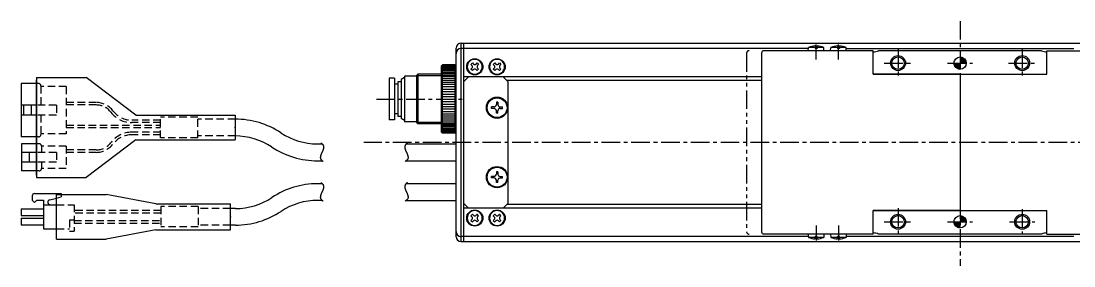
# Model space of a CAD drawing. Extents: x -649 to 108, y -48 to 438.
# Drawn here: x -649.2 to -225.1, y 339.2 to 438 of the extents above; entities that cross this region are included whole.
import ezdxf

# ---------------------------------------------------------------- set-up
doc = ezdxf.new("R2010")
doc.units = 0
for name, pattern in [('CENTER', [12, 7.5, -1.5, 1.5, -1.5]), ('CONTINOUS', [0]), ('DASHED', [4.5, 3, -1.5]), ('PHANTOM', [15, 7.5, -1.5, 1.5, -1.5, 1.5, -1.5])]:
    doc.linetypes.add(name, pattern=pattern)
doc.layers.get('0').update_dxf_attribs({"linetype": 'CONTINUOUS'})
doc.layers.add('CENTER', color=1, linetype='CENTER')

# ---------------------------------------------------------------- blocks, each defined once
blk = doc.blocks.new('*X6')
at = {"color": 0}
for p, q in [((-273.45, 356.89), (-273.32, 357.02)), ((-273.43, 356.69), (-273.1, 357.02)), ((-273.4, 356.5), (-272.87, 357.02)), ((-273.36, 356.32), (-272.65, 357.02)), ((-273.3, 356.15), (-272.43, 357.02)), ((-273.23, 355.99), (-272.2, 357.02)), ((-273.16, 355.84), (-271.98, 357.02)), ((-273.08, 355.7), (-271.76, 357.02)), ((-272.99, 355.57), (-271.53, 357.02)), ((-272.89, 355.44), (-271.31, 357.02)), ((-272.79, 355.32), (-271.09, 357.02)), ((-272.68, 355.21), (-270.96, 356.93)), ((-272.56, 355.1), (-270.96, 356.71)), ((-272.43, 355.01), (-270.96, 356.48)), ((-272.3, 354.92), (-270.96, 356.26)), ((-270.96, 359.39), (-270.83, 359.52)), ((-270.96, 359.17), (-270.62, 359.5)), ((-270.96, 358.94), (-270.43, 359.47)), ((-270.96, 358.72), (-270.25, 359.42)), ((-270.96, 358.49), (-270.08, 359.37)), ((-270.96, 358.27), (-269.93, 359.3)), ((-270.96, 358.05), (-269.78, 359.23)), ((-270.96, 357.82), (-269.63, 359.15)), ((-270.96, 357.6), (-269.5, 359.06)), ((-270.96, 357.38), (-269.37, 358.96)), ((-270.96, 357.15), (-269.25, 358.86)), ((-270.86, 357.02), (-269.14, 358.74)), ((-270.64, 357.02), (-269.04, 358.63)), ((-270.41, 357.02), (-268.94, 358.5)), ((-270.19, 357.02), (-268.85, 358.37)), ((-269.97, 357.02), (-268.77, 358.23)), ((-269.74, 357.02), (-268.69, 358.08)), ((-269.52, 357.02), (-268.62, 357.92)), ((-269.3, 357.02), (-268.57, 357.75)), ((-269.07, 357.02), (-268.52, 357.58)), ((-268.85, 357.02), (-268.48, 357.39)), ((-268.63, 357.02), (-268.46, 357.19)), ((-272.16, 354.83), (-270.96, 356.03)), ((-272.01, 354.76), (-270.96, 355.81)), ((-271.85, 354.69), (-270.96, 355.59)), ((-271.69, 354.63), (-270.96, 355.36)), ((-271.51, 354.59), (-270.96, 355.14)), ((-271.32, 354.55), (-270.96, 354.92)), ((-271.12, 354.53), (-270.96, 354.69))]:
    blk.add_line(p, q, dxfattribs=at)
blk = doc.blocks.new('*X7')
at = {"color": 0}
for p, q in [((-273.45, 420.85), (-273.27, 421.02)), ((-273.43, 420.65), (-273.05, 421.02)), ((-273.39, 420.46), (-272.83, 421.02)), ((-273.34, 420.28), (-272.6, 421.02)), ((-273.29, 420.12), (-272.38, 421.02)), ((-273.22, 419.96), (-272.16, 421.02)), ((-273.14, 419.81), (-271.93, 421.02)), ((-273.06, 419.67), (-271.71, 421.02)), ((-272.97, 419.54), (-271.48, 421.02)), ((-272.87, 419.41), (-271.26, 421.02)), ((-272.76, 419.3), (-271.04, 421.02)), ((-272.65, 419.19), (-270.96, 420.88)), ((-272.53, 419.08), (-270.96, 420.66)), ((-272.4, 418.99), (-270.96, 420.43)), ((-272.27, 418.9), (-270.96, 420.21)), ((-272.13, 418.82), (-270.96, 419.99)), ((-270.96, 423.34), (-270.78, 423.52)), ((-270.96, 423.12), (-270.58, 423.5)), ((-270.96, 422.89), (-270.39, 423.46)), ((-270.96, 422.67), (-270.22, 423.41)), ((-270.96, 422.45), (-270.05, 423.35)), ((-270.96, 422.22), (-269.89, 423.29)), ((-270.96, 422), (-269.75, 423.21)), ((-270.96, 421.78), (-269.61, 423.13)), ((-270.96, 421.55), (-269.47, 423.04)), ((-270.96, 421.33), (-269.35, 422.94)), ((-270.96, 421.1), (-269.23, 422.83)), ((-270.81, 421.02), (-269.12, 422.72)), ((-270.59, 421.02), (-269.02, 422.6)), ((-270.37, 421.02), (-268.92, 422.47)), ((-270.14, 421.02), (-268.83, 422.34)), ((-269.92, 421.02), (-268.75, 422.2)), ((-269.7, 421.02), (-268.67, 422.04)), ((-269.47, 421.02), (-268.61, 421.89)), ((-269.25, 421.02), (-268.56, 421.72)), ((-269.02, 421.02), (-268.51, 421.54)), ((-268.8, 421.02), (-268.48, 421.35)), ((-268.58, 421.02), (-268.46, 421.14)), ((-271.98, 418.74), (-270.96, 419.76)), ((-271.82, 418.68), (-270.96, 419.54)), ((-271.65, 418.62), (-270.96, 419.32)), ((-271.47, 418.58), (-270.96, 419.09)), ((-271.28, 418.55), (-270.96, 418.87)), ((-271.07, 418.53), (-270.96, 418.64))]:
    blk.add_line(p, q, dxfattribs=at)

msp = doc.modelspace()

# ---------------------------------------------------------------- linework, layer by layer
at = {"color": 7, "linetype": 'CONTINOUS'}
for p, q in [((-471.96, 429.02), (94.04, 429.02)), ((-471.96, 349.02), (-471.96, 429.02)), ((-470.96, 429.02), (-470.96, 349.02)), ((-473.96, 351.02), (-473.96, 427.02)), ((-470.96, 426.95), (-471.96, 426.95)), ((-332.11, 426.95), (-470.96, 426.95)), ((-350.96, 425.02), (-350.96, 353.02)), ((-305.96, 426.02), (-349.96, 426.02)), ((-332.11, 426.02), (-331.99, 427.32)), ((-329.36, 427.32), (-331.99, 427.32)), ((-329.36, 427.91), (-329.36, 426.92)), ((-328.56, 426.92), (-329.36, 426.92)), ((-328.56, 427.91), (-328.56, 426.92)), ((-325.92, 427.32), (-328.56, 427.32)), ((-325.81, 426.02), (-325.92, 427.32)), ((-323.11, 426.02), (-322.99, 427.32)), ((-320.36, 427.32), (-322.99, 427.32)), ((-320.36, 427.91), (-320.36, 426.92)), ((-319.56, 426.92), (-320.36, 426.92)), ((-319.56, 427.91), (-319.56, 426.92)), ((-316.92, 427.32), (-319.56, 427.32)), ((-316.81, 426.02), (-316.92, 427.32)), ((-316.81, 426.95), (-225.11, 426.95)), ((-305.96, 416.52), (-305.96, 426.02)), ((-238.14, 426.02), (-303.78, 426.02)), ((-235.96, 426.02), (-191.96, 426.02)), ((-235.96, 416.52), (-235.96, 426.02)), ((-479.96, 419.77), (-479.46, 420.27)), ((-474.46, 420.27), (-479.46, 420.27)), ((-479.46, 392.77), (-479.46, 420.27)), ((-479.46, 420.02), (-474.46, 420.02)), ((-473.96, 419.77), (-474.46, 420.27)), ((-474.46, 420.27), (-474.46, 392.77)), ((-468, 420.46), (-467.39, 421.06)), ((-467.58, 420.05), (-468, 420.46)), ((-467.39, 421.06), (-466.98, 420.65)), ((-465.93, 420.65), (-465.52, 421.06)), ((-465.52, 421.06), (-464.92, 420.46)), ((-464.92, 420.46), (-465.33, 420.05)), ((-459, 420.46), (-458.39, 421.06)), ((-458.58, 420.05), (-459, 420.46)), ((-458.39, 421.06), (-457.98, 420.65)), ((-456.93, 420.65), (-456.52, 421.06)), ((-456.52, 421.06), (-455.92, 420.46)), ((-455.92, 420.46), (-456.33, 420.05)), ((-494.76, 415.77), (-494.76, 397.27)), ((-489.96, 415.77), (-494.76, 415.77)), ((-489.46, 416.52), (-489.96, 416.02)), ((-489.96, 416.02), (-489.96, 397.02)), ((-479.96, 415.92), (-489.96, 415.92)), ((-489.46, 416.52), (-489.46, 396.52)), ((-479.96, 416.52), (-489.46, 416.52)), ((-479.96, 419.77), (-479.96, 393.27)), ((-479.46, 419.72), (-474.46, 419.72)), ((-479.46, 419.32), (-474.46, 419.32)), ((-479.46, 418.92), (-474.46, 418.92)), ((-479.46, 418.52), (-474.46, 418.52)), ((-479.46, 418.12), (-474.46, 418.12)), ((-479.46, 417.52), (-474.46, 417.52)), ((-479.46, 416.92), (-474.46, 416.92)), ((-479.46, 416.32), (-474.46, 416.32)), ((-479.46, 415.72), (-474.46, 415.72)), ((-473.96, 393.27), (-473.96, 419.77)), ((-468, 418.59), (-467.58, 419)), ((-467.39, 417.99), (-468, 418.59)), ((-466.98, 418.4), (-467.39, 417.99)), ((-465.52, 417.99), (-465.93, 418.4)), ((-464.92, 418.59), (-465.52, 417.99)), ((-465.33, 419), (-464.92, 418.59)), ((-459, 418.59), (-458.58, 419)), ((-458.39, 417.99), (-459, 418.59)), ((-457.98, 418.4), (-458.39, 417.99)), ((-456.52, 417.99), (-456.93, 418.4)), ((-455.92, 418.59), (-456.52, 417.99)), ((-456.33, 419), (-455.92, 418.59)), ((-305.96, 416.52), (-235.96, 416.52)), ((-270.96, 416.52), (-305.96, 416.52)), ((-270.96, 416.52), (-270.96, 361.52)), ((-270.96, 416.52), (-235.96, 416.52)), ((-642.99, 412.77), (-649.19, 412.77)), ((-649.19, 412.77), (-649.19, 391.27)), ((-498.76, 414.92), (-500.96, 414.92)), ((-500.96, 414.92), (-500.96, 398.12)), ((-498.76, 414.92), (-498.76, 398.12)), ((-497.53, 412.52), (-498.76, 412.52)), ((-496.16, 413.52), (-497.47, 413.52)), ((-497.46, 413.52), (-497.46, 399.52)), ((-494.76, 415.17), (-496.16, 414.36)), ((-496.16, 414.35), (-496.16, 398.69)), ((-479.46, 414.92), (-474.46, 414.92)), ((-479.46, 414.12), (-474.46, 414.12)), ((-479.46, 413.32), (-474.46, 413.32)), ((-479.46, 412.52), (-474.46, 412.52)), ((-479.46, 411.52), (-474.46, 411.52)), ((-470.96, 413.52), (-468.96, 415.52)), ((-350.96, 415.52), (-470.96, 415.52)), ((-454.96, 415.52), (-468.96, 415.52)), ((-452.96, 413.52), (-454.96, 415.52)), ((-350.96, 414.02), (-453.46, 414.02)), ((-452.96, 364.52), (-452.96, 413.52)), ((-479.46, 410.52), (-474.46, 410.52)), ((-479.46, 409.52), (-474.46, 409.52)), ((-479.46, 408.52), (-474.46, 408.52)), ((-479.46, 407.52), (-474.46, 407.52)), ((-642.99, 404.02), (-649.19, 404.02)), ((-648.19, 404.02), (-648.19, 400.02)), ((-645.19, 404.02), (-645.19, 400.02)), ((-479.46, 406.52), (-474.46, 406.52)), ((-479.46, 405.52), (-474.46, 405.52)), ((-479.46, 404.52), (-474.46, 404.52)), ((-479.46, 403.52), (-474.46, 403.52)), ((-458.71, 403.34), (-459.66, 403.34)), ((-459.66, 402.71), (-459.66, 403.34)), ((-457.77, 405.22), (-457.77, 404.28)), ((-457.14, 405.22), (-457.77, 405.22)), ((-457.14, 405.22), (-457.14, 404.28)), ((-456.2, 403.34), (-455.26, 403.34)), ((-455.26, 402.71), (-455.26, 403.34)), ((-642.99, 400.02), (-649.19, 400.02)), ((-497.53, 400.52), (-498.76, 400.52)), ((-496.16, 399.52), (-497.47, 399.52)), ((-494.76, 397.88), (-496.16, 398.69)), ((-479.46, 402.52), (-474.46, 402.52)), ((-479.46, 401.52), (-474.46, 401.52)), ((-479.46, 400.52), (-474.46, 400.52)), ((-479.46, 399.72), (-474.46, 399.72)), ((-479.46, 398.92), (-474.46, 398.92)), ((-458.71, 402.71), (-459.66, 402.71)), ((-457.77, 400.82), (-457.77, 401.77)), ((-457.14, 400.82), (-457.77, 400.82)), ((-457.14, 400.82), (-457.14, 401.77)), ((-456.2, 402.71), (-455.26, 402.71)), ((-498.76, 398.12), (-500.96, 398.12)), ((-489.96, 397.27), (-494.76, 397.27)), ((-479.96, 397.12), (-489.96, 397.12)), ((-489.46, 396.52), (-489.96, 397.02)), ((-479.96, 396.52), (-489.46, 396.52)), ((-479.46, 398.12), (-474.46, 398.12)), ((-479.46, 397.32), (-474.46, 397.32)), ((-479.46, 396.72), (-474.46, 396.72)), ((-479.46, 396.12), (-474.46, 396.12)), ((-479.46, 395.52), (-474.46, 395.52)), ((-479.46, 394.92), (-474.46, 394.92)), ((-479.46, 394.52), (-474.46, 394.52)), ((-642.99, 391.27), (-649.19, 391.27)), ((-479.96, 393.27), (-479.46, 392.77)), ((-479.46, 394.12), (-474.46, 394.12)), ((-479.46, 393.72), (-474.46, 393.72)), ((-479.46, 393.32), (-474.46, 393.32)), ((-479.46, 393.02), (-474.46, 393.02)), ((-474.46, 392.77), (-479.46, 392.77)), ((-474.46, 392.77), (-473.96, 393.27)), ((-648.99, 388.52), (-648.99, 377.52)), ((-642.99, 388.52), (-648.99, 388.52)), ((-529.82, 388.43), (-527.92, 388.43)), ((-494.08, 388.42), (-473.96, 388.42)), ((-642.99, 385.02), (-648.99, 385.02)), ((-645.99, 385.02), (-645.99, 381.02)), ((-642.99, 381.02), (-648.99, 381.02)), ((-642.99, 377.52), (-648.99, 377.52)), ((-529.95, 381.63), (-527.9, 381.63)), ((-494.1, 381.62), (-473.96, 381.62)), ((-458.71, 375.34), (-459.66, 375.34)), ((-459.66, 374.71), (-459.66, 375.34)), ((-458.71, 374.71), (-459.66, 374.71)), ((-457.77, 377.22), (-457.77, 376.28)), ((-457.14, 377.22), (-457.77, 377.22)), ((-457.77, 372.82), (-457.77, 373.77)), ((-457.14, 377.22), (-457.14, 376.28)), ((-457.14, 372.82), (-457.14, 373.77)), ((-456.2, 375.34), (-455.26, 375.34)), ((-456.2, 374.71), (-455.26, 374.71)), ((-455.26, 374.71), (-455.26, 375.34)), ((-527.87, 372.37), (-529.72, 372.37)), ((-494.08, 372.42), (-473.96, 372.42)), ((-457.14, 372.82), (-457.77, 372.82)), ((-644.72, 367.48), (-644.72, 365.68)), ((-643.82, 364.78), (-644.72, 365.68)), ((-643.82, 368.38), (-633.02, 368.38)), ((-643.82, 364.78), (-642.92, 365.68)), ((-642.92, 365.68), (-640.22, 365.68)), ((-640.22, 365.68), (-640.22, 354.16)), ((-637.66, 365.88), (-634.89, 366.59)), ((-633.02, 368.38), (-633.02, 367.97)), ((-527.96, 365.67), (-529.72, 365.67)), ((-494.1, 365.62), (-473.96, 365.62)), ((-649.22, 362.26), (-649.22, 359.56)), ((-649.22, 362.26), (-640.22, 362.26)), ((-640.22, 363.88), (-634.89, 363.88)), ((-562.89, 362.37), (-564.89, 362.37)), ((-468.96, 362.52), (-470.96, 364.52)), ((-350.96, 362.52), (-470.96, 362.52)), ((-454.96, 362.52), (-468.96, 362.52)), ((-454.96, 362.52), (-452.96, 364.52)), ((-350.96, 364.02), (-453.46, 364.02)), ((-305.96, 352.02), (-305.96, 361.52)), ((-305.96, 361.52), (-235.96, 361.52)), ((-270.96, 361.52), (-305.96, 361.52)), ((-270.96, 361.52), (-235.96, 361.52)), ((-235.96, 352.02), (-235.96, 361.52)), ((-649.22, 359.56), (-640.22, 359.56)), ((-649.22, 358.48), (-640.22, 358.48)), ((-649.22, 358.48), (-649.22, 355.78)), ((-467.39, 360.06), (-468, 359.46)), ((-468, 359.46), (-467.58, 359.05)), ((-467.58, 358), (-468, 357.59)), ((-468, 357.59), (-467.39, 356.99)), ((-466.98, 359.65), (-467.39, 360.06)), ((-467.39, 356.99), (-466.98, 357.4)), ((-465.52, 360.06), (-465.93, 359.65)), ((-465.93, 357.4), (-465.52, 356.99)), ((-464.92, 359.46), (-465.52, 360.06)), ((-465.52, 356.99), (-464.92, 357.59)), ((-465.33, 359.05), (-464.92, 359.46)), ((-464.92, 357.59), (-465.33, 358)), ((-458.39, 360.06), (-459, 359.46)), ((-459, 359.46), (-458.58, 359.05)), ((-458.58, 358), (-459, 357.59)), ((-459, 357.59), (-458.39, 356.99)), ((-457.98, 359.65), (-458.39, 360.06)), ((-458.39, 356.99), (-457.98, 357.4)), ((-456.52, 360.06), (-456.93, 359.65)), ((-456.93, 357.4), (-456.52, 356.99)), ((-455.92, 359.46), (-456.52, 360.06)), ((-456.52, 356.99), (-455.92, 357.59)), ((-456.33, 359.05), (-455.92, 359.46)), ((-455.92, 357.59), (-456.33, 358)), ((-649.22, 355.78), (-640.22, 355.78)), ((-640.22, 354.16), (-634.89, 354.16)), ((-562.89, 355.67), (-564.89, 355.67)), ((-305.96, 352.02), (-349.96, 352.02)), ((-332.11, 352.02), (-331.99, 350.72)), ((-325.81, 352.02), (-325.92, 350.72)), ((-323.11, 352.02), (-322.99, 350.72)), ((-316.81, 352.02), (-316.92, 350.72)), ((-238.14, 352.02), (-303.78, 352.02)), ((-235.96, 352.02), (-191.96, 352.02)), ((-470.96, 351.1), (-471.96, 351.1)), ((-471.96, 349.02), (94.04, 349.02)), ((-332.11, 351.1), (-470.96, 351.1)), ((-329.36, 350.72), (-331.99, 350.72)), ((-328.56, 351.12), (-329.36, 351.12)), ((-329.36, 350.13), (-329.36, 351.12)), ((-328.56, 350.13), (-328.56, 351.12)), ((-325.92, 350.72), (-328.56, 350.72)), ((-320.36, 350.72), (-322.99, 350.72)), ((-320.36, 350.13), (-320.36, 351.12)), ((-319.56, 351.12), (-320.36, 351.12)), ((-319.56, 350.13), (-319.56, 351.12)), ((-316.92, 350.72), (-319.56, 350.72)), ((-225.11, 351.1), (-316.81, 351.1))]:
    msp.add_line(p, q, dxfattribs=at)
at = {"color": 3, "linetype": 'PHANTOM'}
msp.add_line((-356.96, 425.02), (-356.96, 353.02), dxfattribs=at)
at = {"color": 0, "linetype": 'CONTINUOUS'}
for p, q in [((-642.99, 415.22), (-622.99, 415.22)), ((-642.99, 415.22), (-642.99, 374.82)), ((-642.99, 375.82), (-642.99, 414.22)), ((-602.99, 399.97), (-622.99, 415.22)), ((-602.99, 399.97), (-562.99, 399.97)), ((-562.99, 399.97), (-562.99, 390.07)), ((-602.99, 390.07), (-622.99, 374.82)), ((-602.99, 390.07), (-562.99, 390.07)), ((-642.99, 374.82), (-622.99, 374.82)), ((-634.89, 367.97), (-614.89, 367.97)), ((-634.89, 350.07), (-634.89, 367.97)), ((-594.89, 364.22), (-614.89, 367.97)), ((-594.89, 364.22), (-564.89, 364.22)), ((-564.89, 353.82), (-564.89, 364.22)), ((-594.89, 353.82), (-614.89, 350.07)), ((-594.89, 353.82), (-564.89, 353.82)), ((-634.89, 350.07), (-614.89, 350.07))]:
    msp.add_line(p, q, dxfattribs=at)
at = {"color": 3, "linetype": 'DASHED'}
for p, q in [((-642.19, 412.77), (-642.99, 412.77)), ((-641.19, 411.77), (-641.19, 404.02)), ((-630.99, 411.52), (-641.19, 411.52)), ((-630.99, 411.52), (-630.99, 392.52)), ((-634.99, 404.02), (-642.99, 404.02)), ((-634.99, 404.02), (-634.99, 400.02)), ((-618.96, 405.12), (-630.99, 405.12)), ((-618.96, 404.12), (-630.99, 404.12)), ((-634.99, 400.02), (-642.99, 400.02)), ((-641.19, 400.02), (-641.19, 392.27)), ((-577.99, 399.17), (-592.99, 399.17)), ((-592.99, 390.87), (-592.99, 399.17)), ((-577.99, 390.87), (-577.99, 399.17)), ((-630.99, 396.02), (-592.99, 396.02)), ((-630.99, 395.02), (-592.99, 395.02)), ((-592.99, 398.02), (-604.64, 398.02)), ((-592.99, 397.02), (-604.64, 397.02)), ((-562.99, 398.42), (-577.99, 398.42)), ((-642.19, 391.27), (-642.99, 391.27)), ((-630.99, 392.52), (-641.19, 392.52)), ((-592.99, 393.12), (-604.64, 393.12)), ((-592.99, 392.12), (-604.64, 392.12)), ((-577.99, 390.87), (-592.99, 390.87)), ((-562.99, 391.62), (-577.99, 391.62)), ((-641.99, 388.52), (-642.99, 388.52)), ((-640.99, 387.52), (-640.99, 385.02)), ((-630.99, 387.52), (-640.99, 387.52)), ((-630.99, 387.52), (-630.99, 378.52)), ((-618.96, 386.02), (-630.99, 386.02)), ((-634.99, 385.02), (-642.99, 385.02)), ((-634.99, 385.02), (-634.99, 381.02)), ((-618.96, 385.02), (-630.99, 385.02)), ((-634.99, 381.02), (-642.99, 381.02)), ((-641.99, 377.52), (-642.99, 377.52)), ((-640.99, 381.02), (-640.99, 378.52)), ((-630.99, 378.52), (-640.99, 378.52)), ((-634.89, 366.59), (-633.02, 367.07)), ((-633.02, 367.97), (-633.02, 367.07)), ((-634.89, 363.88), (-627.89, 363.88)), ((-627.89, 363.88), (-627.89, 353.26)), ((-592.89, 361.52), (-627.89, 361.52)), ((-592.89, 360.52), (-627.89, 360.52)), ((-592.89, 363.12), (-592.89, 354.92)), ((-577.89, 363.12), (-592.89, 363.12)), ((-577.89, 363.12), (-577.89, 354.92)), ((-564.89, 362.37), (-577.89, 362.37)), ((-629.69, 357.76), (-627.89, 357.76)), ((-629.69, 357.76), (-629.69, 353.26)), ((-627.89, 357.52), (-592.89, 357.52)), ((-627.89, 356.52), (-592.89, 356.52)), ((-634.89, 354.16), (-629.69, 354.16)), ((-629.69, 353.26), (-627.89, 353.26)), ((-577.89, 354.92), (-592.89, 354.92)), ((-564.89, 355.67), (-577.89, 355.67))]:
    msp.add_line(p, q, dxfattribs=at)
at = {"color": 7}
for points in [[(-528.34, 388.84, 0), (-528.31, 388.81, 0), (-528.28, 388.78, 0), (-528.24, 388.75, 0), (-528.21, 388.72, 0), (-528.18, 388.69, 0), (-528.15, 388.66, 0), (-528.11, 388.62, 0), (-528.08, 388.59, 0), (-528.05, 388.56, 0), (-528.02, 388.53, 0), (-527.99, 388.5, 0), (-527.96, 388.46, 0), (-527.92, 388.43, 0), (-527.89, 388.4, 0), (-527.86, 388.37, 0), (-527.83, 388.33, 0), (-527.8, 388.3, 0), (-527.78, 388.26, 0), (-527.75, 388.23, 0), (-527.72, 388.19, 0), (-527.69, 388.16, 0), (-527.67, 388.12, 0), (-527.64, 388.09, 0), (-527.62, 388.05, 0), (-527.59, 388.01, 0), (-527.57, 387.98, 0), (-527.55, 387.94, 0), (-527.53, 387.9, 0), (-527.51, 387.87, 0), (-527.49, 387.83, 0), (-527.47, 387.79, 0), (-527.46, 387.75, 0), (-527.44, 387.71, 0), (-527.42, 387.68, 0), (-527.41, 387.64, 0), (-527.4, 387.6, 0), (-527.39, 387.56, 0), (-527.38, 387.52, 0), (-527.37, 387.48, 0), (-527.36, 387.44, 0), (-527.36, 387.4, 0), (-527.35, 387.36, 0), (-527.35, 387.32, 0), (-527.34, 387.28, 0), (-527.34, 387.24, 0), (-527.34, 387.19, 0), (-527.34, 387.15, 0), (-527.34, 387.11, 0), (-527.34, 387.07, 0), (-527.34, 387.03, 0), (-527.34, 386.98, 0), (-527.35, 386.94, 0), (-527.35, 386.9, 0), (-527.36, 386.86, 0), (-527.36, 386.81, 0), (-527.37, 386.77, 0), (-527.38, 386.73, 0), (-527.38, 386.68, 0), (-527.39, 386.64, 0), (-527.4, 386.6, 0), (-527.41, 386.55, 0), (-527.42, 386.51, 0), (-527.44, 386.46, 0), (-527.45, 386.42, 0), (-527.46, 386.37, 0), (-527.48, 386.33, 0), (-527.49, 386.28, 0), (-527.5, 386.24, 0), (-527.52, 386.19, 0), (-527.53, 386.15, 0), (-527.55, 386.1, 0), (-527.57, 386.06, 0), (-527.58, 386.01, 0), (-527.6, 385.97, 0), (-527.62, 385.92, 0), (-527.63, 385.88, 0), (-527.65, 385.83, 0), (-527.67, 385.79, 0), (-527.69, 385.74, 0), (-527.71, 385.69, 0), (-527.73, 385.65, 0), (-527.75, 385.6, 0), (-527.77, 385.56, 0), (-527.79, 385.51, 0), (-527.81, 385.46, 0), (-527.83, 385.42, 0), (-527.85, 385.37, 0), (-527.87, 385.33, 0), (-527.89, 385.28, 0), (-527.91, 385.23, 0), (-527.93, 385.19, 0), (-527.96, 385.14, 0), (-527.98, 385.1, 0), (-528, 385.05, 0), (-528.02, 385, 0), (-528.04, 384.96, 0), (-528.06, 384.91, 0), (-528.08, 384.87, 0), (-528.1, 384.82, 0), (-528.12, 384.77, 0), (-528.14, 384.73, 0), (-528.17, 384.68, 0), (-528.19, 384.63, 0), (-528.21, 384.59, 0), (-528.23, 384.54, 0), (-528.25, 384.5, 0), (-528.27, 384.45, 0), (-528.29, 384.41, 0), (-528.31, 384.36, 0), (-528.33, 384.32, 0), (-528.34, 384.27, 0), (-528.36, 384.23, 0), (-528.38, 384.18, 0), (-528.4, 384.14, 0), (-528.41, 384.09, 0), (-528.43, 384.05, 0), (-528.45, 384, 0), (-528.47, 383.96, 0), (-528.48, 383.91, 0), (-528.5, 383.87, 0), (-528.51, 383.82, 0), (-528.52, 383.78, 0), (-528.54, 383.74, 0), (-528.55, 383.69, 0), (-528.56, 383.65, 0), (-528.58, 383.61, 0), (-528.59, 383.56, 0), (-528.6, 383.52, 0), (-528.61, 383.48, 0), (-528.62, 383.44, 0), (-528.62, 383.39, 0), (-528.63, 383.35, 0), (-528.64, 383.31, 0), (-528.65, 383.27, 0), (-528.65, 383.23, 0), (-528.66, 383.18, 0), (-528.66, 383.14, 0), (-528.66, 383.1, 0), (-528.67, 383.06, 0), (-528.67, 383.02, 0), (-528.67, 382.98, 0), (-528.67, 382.94, 0), (-528.67, 382.9, 0), (-528.67, 382.86, 0), (-528.66, 382.82, 0), (-528.66, 382.78, 0), (-528.65, 382.74, 0), (-528.65, 382.7, 0), (-528.64, 382.67, 0), (-528.63, 382.63, 0), (-528.62, 382.59, 0), (-528.61, 382.55, 0), (-528.6, 382.51, 0), (-528.59, 382.48, 0), (-528.58, 382.44, 0), (-528.56, 382.4, 0), (-528.54, 382.37, 0), (-528.53, 382.33, 0), (-528.51, 382.3, 0), (-528.49, 382.26, 0), (-528.47, 382.23, 0), (-528.45, 382.19, 0), (-528.42, 382.16, 0), (-528.4, 382.12, 0), (-528.37, 382.09, 0), (-528.35, 382.06, 0), (-528.32, 382.02, 0), (-528.29, 381.99, 0), (-528.26, 381.96, 0), (-528.23, 381.93, 0), (-528.2, 381.9, 0), (-528.17, 381.86, 0), (-528.14, 381.83, 0), (-528.11, 381.8, 0), (-528.07, 381.77, 0), (-528.04, 381.74, 0), (-528, 381.71, 0), (-527.97, 381.68, 0), (-527.93, 381.65, 0), (-527.9, 381.62, 0), (-527.86, 381.6, 0), (-527.83, 381.57, 0), (-527.79, 381.54, 0), (-527.75, 381.51, 0), (-527.72, 381.49, 0), (-527.68, 381.46, 0), (-527.64, 381.43, 0), (-527.61, 381.41, 0), (-527.57, 381.38, 0), (-527.54, 381.36, 0), (-527.5, 381.33, 0)], [(-493.66, 388.84, 0), (-493.69, 388.81, 0), (-493.72, 388.78, 0), (-493.75, 388.75, 0), (-493.79, 388.72, 0), (-493.82, 388.69, 0), (-493.85, 388.66, 0), (-493.88, 388.62, 0), (-493.92, 388.59, 0), (-493.95, 388.56, 0), (-493.98, 388.53, 0), (-494.01, 388.5, 0), (-494.04, 388.46, 0), (-494.07, 388.43, 0), (-494.1, 388.4, 0), (-494.13, 388.37, 0), (-494.16, 388.33, 0), (-494.19, 388.3, 0), (-494.22, 388.26, 0), (-494.25, 388.23, 0), (-494.28, 388.19, 0), (-494.31, 388.16, 0), (-494.33, 388.12, 0), (-494.36, 388.09, 0), (-494.38, 388.05, 0), (-494.4, 388.01, 0), (-494.43, 387.98, 0), (-494.45, 387.94, 0), (-494.47, 387.9, 0), (-494.49, 387.87, 0), (-494.51, 387.83, 0), (-494.53, 387.79, 0), (-494.54, 387.75, 0), (-494.56, 387.71, 0), (-494.57, 387.68, 0), (-494.59, 387.64, 0), (-494.6, 387.6, 0), (-494.61, 387.56, 0), (-494.62, 387.52, 0), (-494.63, 387.48, 0), (-494.63, 387.44, 0), (-494.64, 387.4, 0), (-494.65, 387.36, 0), (-494.65, 387.32, 0), (-494.65, 387.28, 0), (-494.66, 387.24, 0), (-494.66, 387.19, 0), (-494.66, 387.15, 0), (-494.66, 387.11, 0), (-494.66, 387.07, 0), (-494.66, 387.03, 0), (-494.65, 386.98, 0), (-494.65, 386.94, 0), (-494.65, 386.9, 0), (-494.64, 386.86, 0), (-494.63, 386.81, 0), (-494.63, 386.77, 0), (-494.62, 386.73, 0), (-494.61, 386.68, 0), (-494.6, 386.64, 0), (-494.59, 386.6, 0), (-494.58, 386.55, 0), (-494.57, 386.51, 0), (-494.56, 386.46, 0), (-494.55, 386.42, 0), (-494.54, 386.37, 0), (-494.52, 386.33, 0), (-494.51, 386.28, 0), (-494.5, 386.24, 0), (-494.48, 386.19, 0), (-494.46, 386.15, 0), (-494.45, 386.1, 0), (-494.43, 386.06, 0), (-494.42, 386.01, 0), (-494.4, 385.97, 0), (-494.38, 385.92, 0), (-494.36, 385.88, 0), (-494.35, 385.83, 0), (-494.33, 385.79, 0), (-494.31, 385.74, 0), (-494.29, 385.69, 0), (-494.27, 385.65, 0), (-494.25, 385.6, 0), (-494.23, 385.56, 0), (-494.21, 385.51, 0), (-494.19, 385.46, 0), (-494.17, 385.42, 0), (-494.15, 385.37, 0), (-494.13, 385.33, 0), (-494.11, 385.28, 0), (-494.08, 385.23, 0), (-494.06, 385.19, 0), (-494.04, 385.14, 0), (-494.02, 385.1, 0), (-494, 385.05, 0), (-493.98, 385, 0), (-493.96, 384.96, 0), (-493.94, 384.91, 0), (-493.92, 384.87, 0), (-493.89, 384.82, 0), (-493.87, 384.77, 0), (-493.85, 384.73, 0), (-493.83, 384.68, 0), (-493.81, 384.63, 0), (-493.79, 384.59, 0), (-493.77, 384.54, 0), (-493.75, 384.5, 0), (-493.73, 384.45, 0), (-493.71, 384.41, 0), (-493.69, 384.36, 0), (-493.67, 384.32, 0), (-493.65, 384.27, 0), (-493.64, 384.23, 0), (-493.62, 384.18, 0), (-493.6, 384.14, 0), (-493.58, 384.09, 0), (-493.57, 384.05, 0), (-493.55, 384, 0), (-493.53, 383.96, 0), (-493.52, 383.91, 0), (-493.5, 383.87, 0), (-493.49, 383.82, 0), (-493.47, 383.78, 0), (-493.46, 383.74, 0), (-493.45, 383.69, 0), (-493.44, 383.65, 0), (-493.42, 383.61, 0), (-493.41, 383.56, 0), (-493.4, 383.52, 0), (-493.39, 383.48, 0), (-493.38, 383.44, 0), (-493.37, 383.39, 0), (-493.37, 383.35, 0), (-493.36, 383.31, 0), (-493.35, 383.27, 0), (-493.35, 383.23, 0), (-493.34, 383.18, 0), (-493.34, 383.14, 0), (-493.33, 383.1, 0), (-493.33, 383.06, 0), (-493.33, 383.02, 0), (-493.33, 382.98, 0), (-493.33, 382.94, 0), (-493.33, 382.9, 0), (-493.33, 382.86, 0), (-493.33, 382.82, 0), (-493.34, 382.78, 0), (-493.34, 382.74, 0), (-493.35, 382.7, 0), (-493.36, 382.67, 0), (-493.37, 382.63, 0), (-493.37, 382.59, 0), (-493.38, 382.55, 0), (-493.4, 382.51, 0), (-493.41, 382.48, 0), (-493.42, 382.44, 0), (-493.44, 382.4, 0), (-493.45, 382.37, 0), (-493.47, 382.33, 0), (-493.49, 382.3, 0), (-493.51, 382.26, 0), (-493.53, 382.23, 0), (-493.55, 382.19, 0), (-493.57, 382.16, 0), (-493.6, 382.12, 0), (-493.62, 382.09, 0), (-493.65, 382.06, 0), (-493.68, 382.02, 0), (-493.71, 381.99, 0), (-493.74, 381.96, 0), (-493.76, 381.93, 0), (-493.8, 381.9, 0), (-493.83, 381.86, 0), (-493.86, 381.83, 0), (-493.89, 381.8, 0), (-493.93, 381.77, 0), (-493.96, 381.74, 0), (-493.99, 381.71, 0), (-494.03, 381.68, 0), (-494.06, 381.65, 0), (-494.1, 381.62, 0), (-494.13, 381.6, 0), (-494.17, 381.57, 0), (-494.21, 381.54, 0), (-494.24, 381.51, 0), (-494.28, 381.49, 0), (-494.32, 381.46, 0), (-494.35, 381.43, 0), (-494.39, 381.41, 0), (-494.43, 381.38, 0), (-494.46, 381.36, 0), (-494.5, 381.33, 0)], [(-528.34, 372.84, 0), (-528.31, 372.81, 0), (-528.28, 372.78, 0), (-528.24, 372.75, 0), (-528.21, 372.72, 0), (-528.18, 372.69, 0), (-528.15, 372.66, 0), (-528.11, 372.62, 0), (-528.08, 372.59, 0), (-528.05, 372.56, 0), (-528.02, 372.53, 0), (-527.99, 372.5, 0), (-527.96, 372.46, 0), (-527.92, 372.43, 0), (-527.89, 372.4, 0), (-527.86, 372.37, 0), (-527.83, 372.33, 0), (-527.8, 372.3, 0), (-527.78, 372.26, 0), (-527.75, 372.23, 0), (-527.72, 372.19, 0), (-527.69, 372.16, 0), (-527.67, 372.12, 0), (-527.64, 372.09, 0), (-527.62, 372.05, 0), (-527.59, 372.01, 0), (-527.57, 371.98, 0), (-527.55, 371.94, 0), (-527.53, 371.9, 0), (-527.51, 371.87, 0), (-527.49, 371.83, 0), (-527.47, 371.79, 0), (-527.46, 371.75, 0), (-527.44, 371.71, 0), (-527.42, 371.68, 0), (-527.41, 371.64, 0), (-527.4, 371.6, 0), (-527.39, 371.56, 0), (-527.38, 371.52, 0), (-527.37, 371.48, 0), (-527.36, 371.44, 0), (-527.36, 371.4, 0), (-527.35, 371.36, 0), (-527.35, 371.32, 0), (-527.34, 371.28, 0), (-527.34, 371.24, 0), (-527.34, 371.19, 0), (-527.34, 371.15, 0), (-527.34, 371.11, 0), (-527.34, 371.07, 0), (-527.34, 371.03, 0), (-527.34, 370.98, 0), (-527.35, 370.94, 0), (-527.35, 370.9, 0), (-527.36, 370.86, 0), (-527.36, 370.81, 0), (-527.37, 370.77, 0), (-527.38, 370.73, 0), (-527.38, 370.68, 0), (-527.39, 370.64, 0), (-527.4, 370.6, 0), (-527.41, 370.55, 0), (-527.42, 370.51, 0), (-527.44, 370.46, 0), (-527.45, 370.42, 0), (-527.46, 370.37, 0), (-527.48, 370.33, 0), (-527.49, 370.28, 0), (-527.5, 370.24, 0), (-527.52, 370.19, 0), (-527.53, 370.15, 0), (-527.55, 370.1, 0), (-527.57, 370.06, 0), (-527.58, 370.01, 0), (-527.6, 369.97, 0), (-527.62, 369.92, 0), (-527.63, 369.88, 0), (-527.65, 369.83, 0), (-527.67, 369.79, 0), (-527.69, 369.74, 0), (-527.71, 369.69, 0), (-527.73, 369.65, 0), (-527.75, 369.6, 0), (-527.77, 369.56, 0), (-527.79, 369.51, 0), (-527.81, 369.46, 0), (-527.83, 369.42, 0), (-527.85, 369.37, 0), (-527.87, 369.33, 0), (-527.89, 369.28, 0), (-527.91, 369.23, 0), (-527.93, 369.19, 0), (-527.96, 369.14, 0), (-527.98, 369.1, 0), (-528, 369.05, 0), (-528.02, 369, 0), (-528.04, 368.96, 0), (-528.06, 368.91, 0), (-528.08, 368.87, 0), (-528.1, 368.82, 0), (-528.12, 368.77, 0), (-528.14, 368.73, 0), (-528.17, 368.68, 0), (-528.19, 368.63, 0), (-528.21, 368.59, 0), (-528.23, 368.54, 0), (-528.25, 368.5, 0), (-528.27, 368.45, 0), (-528.29, 368.41, 0), (-528.31, 368.36, 0), (-528.33, 368.32, 0), (-528.34, 368.27, 0), (-528.36, 368.23, 0), (-528.38, 368.18, 0), (-528.4, 368.14, 0), (-528.41, 368.09, 0), (-528.43, 368.05, 0), (-528.45, 368, 0), (-528.47, 367.96, 0), (-528.48, 367.91, 0), (-528.5, 367.87, 0), (-528.51, 367.82, 0), (-528.52, 367.78, 0), (-528.54, 367.74, 0), (-528.55, 367.69, 0), (-528.56, 367.65, 0), (-528.58, 367.61, 0), (-528.59, 367.56, 0), (-528.6, 367.52, 0), (-528.61, 367.48, 0), (-528.62, 367.44, 0), (-528.62, 367.39, 0), (-528.63, 367.35, 0), (-528.64, 367.31, 0), (-528.65, 367.27, 0), (-528.65, 367.23, 0), (-528.66, 367.18, 0), (-528.66, 367.14, 0), (-528.66, 367.1, 0), (-528.67, 367.06, 0), (-528.67, 367.02, 0), (-528.67, 366.98, 0), (-528.67, 366.94, 0), (-528.67, 366.9, 0), (-528.67, 366.86, 0), (-528.66, 366.82, 0), (-528.66, 366.78, 0), (-528.65, 366.74, 0), (-528.65, 366.7, 0), (-528.64, 366.67, 0), (-528.63, 366.63, 0), (-528.62, 366.59, 0), (-528.61, 366.55, 0), (-528.6, 366.51, 0), (-528.59, 366.48, 0), (-528.58, 366.44, 0), (-528.56, 366.4, 0), (-528.54, 366.37, 0), (-528.53, 366.33, 0), (-528.51, 366.3, 0), (-528.49, 366.26, 0), (-528.47, 366.23, 0), (-528.45, 366.19, 0), (-528.42, 366.16, 0), (-528.4, 366.12, 0), (-528.37, 366.09, 0), (-528.35, 366.06, 0), (-528.32, 366.02, 0), (-528.29, 365.99, 0), (-528.26, 365.96, 0), (-528.23, 365.93, 0), (-528.2, 365.9, 0), (-528.17, 365.86, 0), (-528.14, 365.83, 0), (-528.11, 365.8, 0), (-528.07, 365.77, 0), (-528.04, 365.74, 0), (-528, 365.71, 0), (-527.97, 365.68, 0), (-527.93, 365.65, 0), (-527.9, 365.62, 0), (-527.86, 365.6, 0), (-527.83, 365.57, 0), (-527.79, 365.54, 0), (-527.75, 365.51, 0), (-527.72, 365.49, 0), (-527.68, 365.46, 0), (-527.64, 365.43, 0), (-527.61, 365.41, 0), (-527.57, 365.38, 0), (-527.54, 365.36, 0), (-527.5, 365.33, 0)], [(-493.66, 372.84, 0), (-493.69, 372.81, 0), (-493.72, 372.78, 0), (-493.75, 372.75, 0), (-493.79, 372.72, 0), (-493.82, 372.69, 0), (-493.85, 372.66, 0), (-493.88, 372.62, 0), (-493.92, 372.59, 0), (-493.95, 372.56, 0), (-493.98, 372.53, 0), (-494.01, 372.5, 0), (-494.04, 372.46, 0), (-494.07, 372.43, 0), (-494.1, 372.4, 0), (-494.13, 372.37, 0), (-494.16, 372.33, 0), (-494.19, 372.3, 0), (-494.22, 372.26, 0), (-494.25, 372.23, 0), (-494.28, 372.19, 0), (-494.31, 372.16, 0), (-494.33, 372.12, 0), (-494.36, 372.09, 0), (-494.38, 372.05, 0), (-494.4, 372.01, 0), (-494.43, 371.98, 0), (-494.45, 371.94, 0), (-494.47, 371.9, 0), (-494.49, 371.87, 0), (-494.51, 371.83, 0), (-494.53, 371.79, 0), (-494.54, 371.75, 0), (-494.56, 371.71, 0), (-494.57, 371.68, 0), (-494.59, 371.64, 0), (-494.6, 371.6, 0), (-494.61, 371.56, 0), (-494.62, 371.52, 0), (-494.63, 371.48, 0), (-494.63, 371.44, 0), (-494.64, 371.4, 0), (-494.65, 371.36, 0), (-494.65, 371.32, 0), (-494.65, 371.28, 0), (-494.66, 371.24, 0), (-494.66, 371.19, 0), (-494.66, 371.15, 0), (-494.66, 371.11, 0), (-494.66, 371.07, 0), (-494.66, 371.03, 0), (-494.65, 370.98, 0), (-494.65, 370.94, 0), (-494.65, 370.9, 0), (-494.64, 370.86, 0), (-494.63, 370.81, 0), (-494.63, 370.77, 0), (-494.62, 370.73, 0), (-494.61, 370.68, 0), (-494.6, 370.64, 0), (-494.59, 370.6, 0), (-494.58, 370.55, 0), (-494.57, 370.51, 0), (-494.56, 370.46, 0), (-494.55, 370.42, 0), (-494.54, 370.37, 0), (-494.52, 370.33, 0), (-494.51, 370.28, 0), (-494.5, 370.24, 0), (-494.48, 370.19, 0), (-494.46, 370.15, 0), (-494.45, 370.1, 0), (-494.43, 370.06, 0), (-494.42, 370.01, 0), (-494.4, 369.97, 0), (-494.38, 369.92, 0), (-494.36, 369.88, 0), (-494.35, 369.83, 0), (-494.33, 369.79, 0), (-494.31, 369.74, 0), (-494.29, 369.69, 0), (-494.27, 369.65, 0), (-494.25, 369.6, 0), (-494.23, 369.56, 0), (-494.21, 369.51, 0), (-494.19, 369.46, 0), (-494.17, 369.42, 0), (-494.15, 369.37, 0), (-494.13, 369.33, 0), (-494.11, 369.28, 0), (-494.08, 369.23, 0), (-494.06, 369.19, 0), (-494.04, 369.14, 0), (-494.02, 369.1, 0), (-494, 369.05, 0), (-493.98, 369, 0), (-493.96, 368.96, 0), (-493.94, 368.91, 0), (-493.92, 368.87, 0), (-493.89, 368.82, 0), (-493.87, 368.77, 0), (-493.85, 368.73, 0), (-493.83, 368.68, 0), (-493.81, 368.63, 0), (-493.79, 368.59, 0), (-493.77, 368.54, 0), (-493.75, 368.5, 0), (-493.73, 368.45, 0), (-493.71, 368.41, 0), (-493.69, 368.36, 0), (-493.67, 368.32, 0), (-493.65, 368.27, 0), (-493.64, 368.23, 0), (-493.62, 368.18, 0), (-493.6, 368.14, 0), (-493.58, 368.09, 0), (-493.57, 368.05, 0), (-493.55, 368, 0), (-493.53, 367.96, 0), (-493.52, 367.91, 0), (-493.5, 367.87, 0), (-493.49, 367.82, 0), (-493.47, 367.78, 0), (-493.46, 367.74, 0), (-493.45, 367.69, 0), (-493.44, 367.65, 0), (-493.42, 367.61, 0), (-493.41, 367.56, 0), (-493.4, 367.52, 0), (-493.39, 367.48, 0), (-493.38, 367.44, 0), (-493.37, 367.39, 0), (-493.37, 367.35, 0), (-493.36, 367.31, 0), (-493.35, 367.27, 0), (-493.35, 367.23, 0), (-493.34, 367.18, 0), (-493.34, 367.14, 0), (-493.33, 367.1, 0), (-493.33, 367.06, 0), (-493.33, 367.02, 0), (-493.33, 366.98, 0), (-493.33, 366.94, 0), (-493.33, 366.9, 0), (-493.33, 366.86, 0), (-493.33, 366.82, 0), (-493.34, 366.78, 0), (-493.34, 366.74, 0), (-493.35, 366.7, 0), (-493.36, 366.67, 0), (-493.37, 366.63, 0), (-493.37, 366.59, 0), (-493.38, 366.55, 0), (-493.4, 366.51, 0), (-493.41, 366.48, 0), (-493.42, 366.44, 0), (-493.44, 366.4, 0), (-493.45, 366.37, 0), (-493.47, 366.33, 0), (-493.49, 366.3, 0), (-493.51, 366.26, 0), (-493.53, 366.23, 0), (-493.55, 366.19, 0), (-493.57, 366.16, 0), (-493.6, 366.12, 0), (-493.62, 366.09, 0), (-493.65, 366.06, 0), (-493.68, 366.02, 0), (-493.71, 365.99, 0), (-493.74, 365.96, 0), (-493.76, 365.93, 0), (-493.8, 365.9, 0), (-493.83, 365.86, 0), (-493.86, 365.83, 0), (-493.89, 365.8, 0), (-493.93, 365.77, 0), (-493.96, 365.74, 0), (-493.99, 365.71, 0), (-494.03, 365.68, 0), (-494.06, 365.65, 0), (-494.1, 365.62, 0), (-494.13, 365.6, 0), (-494.17, 365.57, 0), (-494.21, 365.54, 0), (-494.24, 365.51, 0), (-494.28, 365.49, 0), (-494.32, 365.46, 0), (-494.35, 365.43, 0), (-494.39, 365.41, 0), (-494.43, 365.38, 0), (-494.46, 365.36, 0), (-494.5, 365.33, 0)]]:
    msp.add_polyline3d(points, dxfattribs=at)
at = {"color": 7, "linetype": 'CONTINOUS'}
for centre, radius in [((-466.46, 419.52), 3.25), ((-457.46, 419.52), 3.25), ((-295.96, 421.02), 3), ((-295.96, 421.02), 2.5), ((-270.96, 421.02), 2.5), ((-245.96, 421.02), 3), ((-245.96, 421.02), 2.5), ((-457.46, 403.02), 4.3), ((-457.46, 403.02), 4), ((-457.46, 375.02), 4.3), ((-457.46, 375.02), 4), ((-466.46, 358.52), 3.25), ((-457.46, 358.52), 3.25), ((-295.96, 357.02), 3), ((-295.96, 357.02), 2.5), ((-270.96, 357.02), 2.5), ((-245.96, 357.02), 3), ((-245.96, 357.02), 2.5)]:
    msp.add_circle(centre, radius, dxfattribs=at)
for centre, radius, start, end in [((-471.96, 427.02), 2, 90, 180), ((-471.96, 424.95), 2, 90, 180), ((-349.96, 425.02), 1, 90, 180), ((-328.96, 419.94), 7.98, 92.8723, 112.3565), ((-328.96, 419.94), 7.98, 67.6435, 87.1277), ((-319.96, 419.94), 7.98, 92.8723, 112.3565), ((-319.96, 419.94), 7.98, 67.6435, 87.1277), ((-305.96, 430.52), 5, 270, 295.8419), ((-235.96, 430.52), 5, 244.1581, 270), ((-466.46, 419.52), 3, 0.0003, 0), ((-468.11, 419.52), 0.742, 315, 44.9999), ((-466.46, 421.17), 0.742, 225, 315), ((-464.81, 419.52), 0.742, 135, 224.9999), ((-457.46, 419.52), 3, 0.0003, 0), ((-459.11, 419.52), 0.742, 315, 44.9999), ((-457.46, 421.17), 0.742, 225, 315), ((-455.81, 419.52), 0.742, 135, 224.9999), ((-466.46, 417.87), 0.742, 45, 134.9999), ((-457.46, 417.87), 0.742, 45, 134.9999), ((-458.71, 404.28), 0.94, 270, 0), ((-456.2, 404.28), 0.94, 180, 270), ((-458.71, 401.77), 0.94, 360, 90), ((-456.2, 401.77), 0.94, 89.9999, 180), ((-562.99, 365.02), 33.4, 56.4452, 90.0009), ((-562.99, 365.02), 26.6, 56.4452, 90.0009), ((-529.82, 415.03), 26.6, 236.4452, 270), ((-529.82, 415.03), 33.4, 236.4452, 270), ((-458.71, 376.28), 0.94, 270, 0), ((-458.71, 373.77), 0.94, 360, 90), ((-456.2, 376.28), 0.94, 180, 270), ((-456.2, 373.77), 0.94, 89.9999, 180), ((-529.72, 339.02), 33.35, 90, 123.5569), ((-643.82, 367.48), 0.9, 90, 180), ((-637.4, 364.9), 1.01, 104.3814, 270), ((-562.89, 389.02), 26.65, 269.9994, 303.5569), ((-529.72, 339.02), 26.65, 90, 123.5569), ((-562.89, 389.02), 33.35, 269.9994, 303.5569), ((-466.46, 358.52), 3, 0, 359.9997), ((-457.46, 358.52), 3, 0, 359.9997), ((-468.11, 358.52), 0.742, 315.0001, 45), ((-466.46, 360.17), 0.742, 225.0001, 315), ((-466.46, 356.87), 0.742, 45, 135), ((-464.81, 358.52), 0.742, 135.0001, 225), ((-459.11, 358.52), 0.742, 315.0001, 45), ((-457.46, 360.17), 0.742, 225.0001, 315), ((-457.46, 356.87), 0.742, 45, 135), ((-455.81, 358.52), 0.742, 135.0001, 225), ((-471.96, 353.1), 2, 180, 270), ((-349.96, 353.02), 1, 180, 270), ((-305.96, 347.52), 5, 64.1581, 90), ((-235.96, 347.52), 5, 90, 115.8419), ((-471.96, 351.02), 2, 180, 270), ((-328.96, 358.11), 7.98, 247.6435, 267.1277), ((-328.96, 358.11), 7.98, 272.8723, 292.3565), ((-319.96, 358.11), 7.98, 247.6435, 267.1277), ((-319.96, 358.11), 7.98, 272.8723, 292.3565)]:
    msp.add_arc(centre, radius, start, end, dxfattribs=at)
at = {"color": 3, "linetype": 'PHANTOM'}
for centre, start, end in [((-355.96, 425.02), 90, 180), ((-355.96, 353.02), 180, 270)]:
    msp.add_arc(centre, 1, start, end, dxfattribs=at)
at = {"color": 3, "linetype": 'DASHED'}
for centre, radius, start, end in [((-642.19, 411.77), 1, 0.0017, 90.0017), ((-618.96, 396.62), 8.5, 37.2706, 90.0017), ((-618.96, 396.62), 7.5, 37.2706, 90.0017), ((-604.64, 407.52), 10.5, 217.2706, 270.0017), ((-604.64, 407.52), 9.5, 217.2706, 270.0017), ((-642.19, 392.27), 1, 270.0017, 0.0017), ((-604.63, 382.62), 10.5, 90.0017, 142.7329), ((-604.63, 382.62), 9.5, 90.0017, 142.7329), ((-641.99, 387.52), 1, 0.0017, 90.0017), ((-618.96, 393.52), 7.5, 270.0017, 322.7329), ((-618.96, 393.52), 8.5, 270.0017, 322.7329), ((-641.99, 378.52), 1, 270.0017, 0.0017)]:
    msp.add_arc(centre, radius, start, end, dxfattribs=at)
at = {"color": 0}
for p in [(-562.99, 395.02), (-564.89, 359.02), (-564.89, 359.02)]:
    msp.add_point(p, dxfattribs=at)
at = {"layer": 'CENTER', "color": 1, "linetype": 'CENTER'}
for p, q in [((-270.96, 437.98), (-270.96, 339.2)), ((-328.96, 422.52), (-328.96, 428.52)), ((-319.96, 422.52), (-319.96, 428.52)), ((-295.96, 426.56), (-295.96, 415.48)), ((-245.96, 426.56), (-245.96, 415.48)), ((-301.5, 421.02), (-290.42, 421.02)), ((-276, 421.02), (-265.92, 421.02)), ((-251.5, 421.02), (-240.42, 421.02)), ((-506.07, 406.52), (-470.96, 406.52)), ((108.1, 389.02), (-511.14, 389.02)), ((-295.96, 362.56), (-295.96, 351.48)), ((-245.96, 362.06), (-245.96, 351.98)), ((-301.5, 357.02), (-290.42, 357.02)), ((-276, 357.02), (-265.92, 357.02)), ((-251, 357.02), (-240.92, 357.02)), ((-328.96, 355.52), (-328.96, 349.52)), ((-319.96, 355.52), (-319.96, 349.52))]:
    msp.add_line(p, q, dxfattribs=at)

# ---------------------------------------------------------------- block references
at = {"color": 7, "linetype": 'CONTINOUS'}
for name in ['*X7', '*X6']:
    msp.add_blockref(name, (0, 0), dxfattribs=at)

doc.saveas('drawing.dxf')
